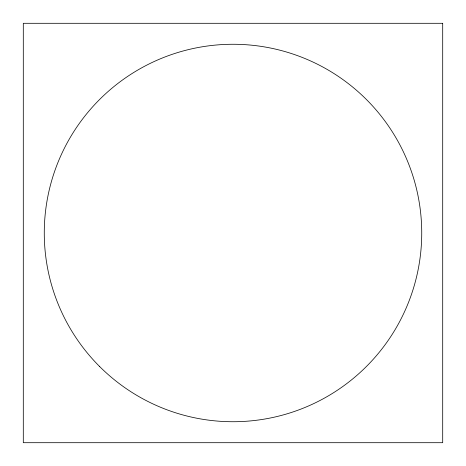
<?xml version="1.0" encoding="UTF-8"?>
<svg xmlns="http://www.w3.org/2000/svg" width="466" height="466" viewBox="0 0 466 466"><rect width="100%" height="100%" fill="white"/><g stroke="black" fill="none" stroke-linecap="round" stroke-linejoin="round"><path stroke-width="0.7" d="M442.7 23.3L23.3 23.3L23.3 442.7L442.7 442.7L442.7 23.3M99.549 366.451A188.73 188.73 0 0 0 415.299 281.848A188.73 188.73 0 0 0 184.152 50.701A188.73 188.73 0 0 0 99.549 366.451"/></g></svg>
